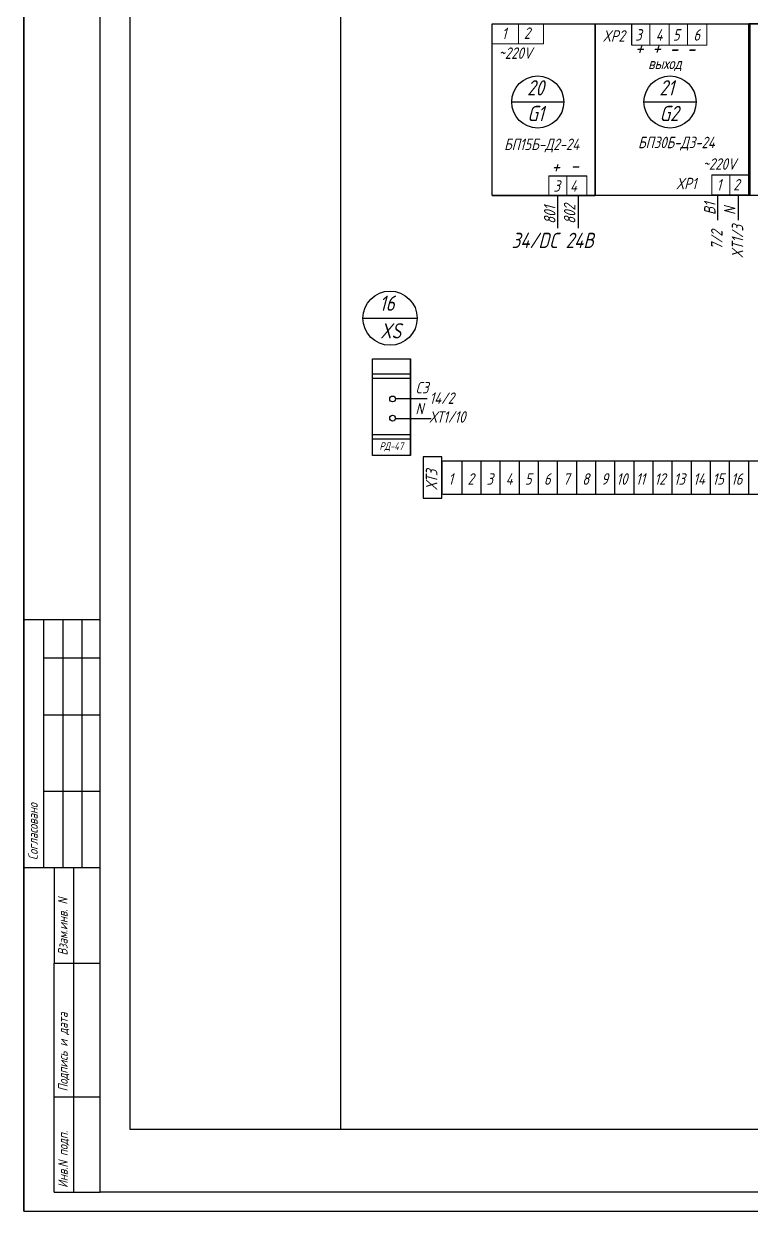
# Model space of a CAD drawing. Header units: millimetres. Extents: x 2287 to 5142, y -19 to 884.
# Drawn here: x 2287.2 to 2477.8, y -19.4 to 291.6 of the extents above; entities that cross this region are included whole.
import ezdxf

# ---------------------------------------------------------------- set-up
doc = ezdxf.new("R2010")
doc.units = ezdxf.units.MM
doc.layers.add('MAIN', color=7, linetype='Continuous', lineweight=50)
doc.layers.add('АСУТП', color=7, linetype='Continuous')
doc.styles.add('GOST тип А', font='GOST_A.TTF', dxfattribs={"oblique": 15})
doc.styles.get("Standard").update_dxf_attribs({"font": 'GOST_A.TTF', "width": 0.8, "oblique": 15, "height": 3})

msp = doc.modelspace()

# ---------------------------------------------------------------- linework, layer by layer
at = {"color": 7}
for p, q in [((2287.24, 574.58), (2287.24, -19.42)), ((2287.24, -19.42), (2287.24, 400.64)), ((2409.91, 291.64), (2423.41, 291.64)), ((2409.91, 291.64), (2423.41, 291.64)), ((2436.91, 279.25), (2436.91, 291.64)), ((2437.45, 291.64), (2477.2, 291.64)), ((2446.44, 291.64), (2466.2, 291.64)), ((2446.44, 291.64), (2466.2, 291.64)), ((2446.44, 291.64), (2466.2, 291.64)), ((2446.44, 291.64), (2466.2, 291.64)), ((2531.2, 291.64), (2477.2, 291.64)), ((2477.41, 279.25), (2477.41, 291.64)), ((2467.48, 252.06), (2477.43, 252.06)), ((2469.81, 252.06), (2477.43, 252.06)), ((2469.81, 252.06), (2477.43, 252.06)), ((2469.81, 252.06), (2477.43, 252.06)), ((2424.75, 251.83), (2434.7, 251.83)), ((2427.07, 251.83), (2434.7, 251.83)), ((2427.07, 251.83), (2434.7, 251.83)), ((2427.07, 251.83), (2434.7, 251.83)), ((2409.91, 246.66), (2436.91, 246.66)), ((2427.11, 238.12), (2427.11, 246.69)), ((2432.51, 238.12), (2432.51, 246.69)), ((2469.05, 240.16), (2469.05, 246.69)), ((2474.44, 240.16), (2474.44, 246.69)), ((2382.78, 211.89, -124.48), (2382.78, 211.89, -124.48)), ((2378.55, 199.95), (2388.53, 199.95)), ((2378.55, 198.78), (2388.53, 198.78)), ((2392.95, 193.35), (2384.57, 193.35)), ((2384.74, 188.26), (2393.93, 188.26)), ((2388.53, 183.94), (2378.55, 183.94)), ((2388.53, 182.83), (2378.55, 182.83)), ((2391.83, 178.16, -124.48), (2391.83, 167.41, -124.48)), ((2396.72, 178.16, -124.48), (2391.83, 178.16, -124.48)), ((2396.72, 167.41, -124.48), (2396.72, 178.16, -124.48)), ((2391.83, 177.16, -124.48), (2391.83, 168.41, -124.48)), ((2391.83, 177.16, -124.48), (2391.83, 168.41, -124.48)), ((2391.83, 177.16, -124.48), (2391.83, 168.41, -124.48)), ((2391.83, 177.16, -124.48), (2391.83, 168.41, -124.48)), ((2391.83, 177.16, -124.48), (2391.83, 168.41, -124.48)), ((2391.83, 177.16, -124.48), (2391.83, 168.41, -124.48)), ((2391.83, 177.16, -124.48), (2391.83, 168.41, -124.48)), ((2391.83, 177.16, -124.48), (2391.83, 168.41, -124.48)), ((2396.72, 177.16, -124.48), (2396.72, 168.41, -124.48)), ((2396.72, 177.16, -124.48), (2396.72, 168.41, -124.48)), ((2396.98, 177.16, -124.48), (2672.31, 177.16, -124.48)), ((2401.95, 177.16, -124.48), (2401.95, 168.41, -124.48)), ((2406.96, 177.16, -124.48), (2406.96, 168.41, -124.48)), ((2411.97, 177.16, -124.48), (2411.97, 168.41, -124.48)), ((2416.97, 177.16, -124.48), (2416.97, 168.41, -124.48)), ((2421.98, 177.16, -124.48), (2421.98, 168.41, -124.48)), ((2421.98, 177.16, -124.48), (2421.98, 168.41, -124.48)), ((2426.99, 177.16, -124.48), (2426.99, 168.41, -124.48)), ((2431.99, 177.16, -124.48), (2431.99, 168.41, -124.48)), ((2437, 177.16, -124.48), (2437, 168.41, -124.48)), ((2442.01, 177.16, -124.48), (2442.01, 168.41, -124.48)), ((2442.01, 177.16, -124.48), (2442.01, 168.41, -124.48)), ((2447.01, 177.16, -124.48), (2447.01, 168.41, -124.48)), ((2452.02, 177.16, -124.48), (2452.02, 168.41, -124.48)), ((2457.03, 177.16, -124.48), (2457.03, 168.41, -124.48)), ((2462.03, 177.16, -124.48), (2462.03, 168.41, -124.48)), ((2462.03, 177.16, -124.48), (2462.03, 168.41, -124.48)), ((2467.04, 177.16, -124.48), (2467.04, 168.41, -124.48)), ((2472.05, 177.16, -124.48), (2472.05, 168.41, -124.48)), ((2477.05, 177.16, -124.48), (2477.05, 168.41, -124.48)), ((2396.98, 168.41, -124.48), (2672.31, 168.41, -124.48)), ((2391.83, 167.41, -124.48), (2396.72, 167.41, -124.48)), ((2287.24, -19.42), (3128.24, -19.42))]:
    msp.add_line(p, q, dxfattribs=at)
at = {"color": 7, "lineweight": 30}
for p, q in [((2307.24, -14.42), (2307.24, 569.58)), ((2409.91, 291.64), (2436.91, 291.64)), ((2409.91, 246.66), (2409.91, 291.64)), ((2436.91, 246.66), (2436.91, 291.64)), ((2436.91, 291.64), (2477.41, 291.64)), ((2436.91, 246.66), (2436.91, 291.64)), ((2436.91, 291.64), (2436.91, 246.66)), ((2436.91, 291.64), (2436.91, 246.66)), ((2477.2, 246.66), (2477.2, 291.64)), ((2477.2, 246.66), (2477.2, 291.64)), ((2477.2, 291.64), (2531.2, 291.64)), ((2477.2, 291.64), (2477.2, 246.66)), ((2477.41, 246.66), (2477.41, 291.64)), ((2477.41, 246.66), (2477.41, 291.64)), ((2477.41, 246.66), (2477.41, 291.64)), ((2477.41, 246.66), (2477.41, 291.64)), ((2477.41, 291.64), (2477.41, 246.66)), ((2436.7, 279.51), (2436.7, 279.51)), ((2477.2, 279.51), (2477.2, 279.51)), ((2436.7, 275.76), (2436.7, 275.76)), ((2477.2, 275.76), (2477.2, 275.76)), ((2436.7, 264.87), (2436.7, 264.87)), ((2477.2, 264.87), (2477.2, 264.87)), ((2436.7, 261.12), (2436.7, 261.12)), ((2477.2, 261.12), (2477.2, 261.12)), ((2436.91, 246.66), (2409.91, 246.66)), ((2477.41, 246.66), (2436.91, 246.66)), ((2531.2, 246.66), (2477.2, 246.66)), ((2378.55, 178.58), (2378.55, 203.85)), ((2378.55, 203.85), (2388.53, 203.85)), ((2388.53, 203.85), (2388.53, 178.58)), ((2388.53, 178.58), (2388.53, 203.85)), ((2388.53, 178.58), (2378.55, 178.58)), ((3123.24, -14.42), (2307.24, -14.42))]:
    msp.add_line(p, q, dxfattribs=at)
at = {"color": 7, "linetype": 'Continuous', "lineweight": 0}
for p, q in [((2416.81, 291.64), (2416.81, 286.35)), ((2423.41, 291.64), (2423.41, 286.35)), ((2446.44, 291.64), (2446.44, 286.07)), ((2446.5, 291.64), (2446.5, 286.07)), ((2451.2, 291.64), (2451.2, 286.07)), ((2456.32, 291.64), (2456.32, 286.07)), ((2461.08, 291.64), (2461.08, 286.07)), ((2466.2, 291.64), (2466.2, 286.07)), ((2477.2, 291.64), (2527.45, 291.64)), ((2423.41, 286.35), (2409.91, 286.35)), ((2456.32, 286.07), (2446.5, 286.07)), ((2466.2, 286.07), (2456.38, 286.07)), ((2467.48, 252.06), (2467.48, 246.82)), ((2472.23, 252.06), (2472.23, 246.82)), ((2477.23, 252.19), (2477.23, 248.54)), ((2477.43, 252.06), (2477.43, 246.82)), ((2424.75, 251.83), (2424.75, 246.7)), ((2429.49, 251.83), (2429.49, 246.7)), ((2434.7, 251.83), (2434.7, 246.7)), ((2434.7, 246.7), (2424.75, 246.7)), ((2477.43, 246.82), (2467.48, 246.82))]:
    msp.add_line(p, q, dxfattribs=at)
at = {"color": 7, "linetype": 'Continuous'}
for p, q in [((2415.05, 271.15, -124.48), (2428.7, 271.15, -124.48)), ((2449.69, 271.15, -124.48), (2463.34, 271.15, -124.48)), ((2376.09, 214.52), (2390.29, 214.52))]:
    msp.add_line(p, q, dxfattribs=at)
for centre, radius in [((2421.87, 271.15, -124.48), 6.82), ((2456.52, 271.15, -124.48), 6.82), ((2383.19, 214.52), 7.1)]:
    msp.add_circle(centre, radius, dxfattribs=at)
at = {"color": 7, "linetype": 'Continuous', "lineweight": 30}
for centre in [(2383.85, 193.35), (2383.85, 188.32)]:
    msp.add_circle(centre, 0.759, dxfattribs=at)
at = {"layer": 'MAIN', "color": 7, "linetype": 'Continuous', "lineweight": 30}
for p, q in [((2287.24, 135.59), (2307.24, 135.59)), ((2292.44, 135.59), (2292.44, 70.59)), ((2292.44, 125.59), (2307.24, 125.59)), ((2292.44, 110.59), (2307.24, 110.59)), ((2292.44, 90.59), (2307.24, 90.59)), ((2287.24, 70.59), (2307.24, 70.59)), ((2295.24, 70.58), (2295.24, 45.58)), ((2300.24, 70.58), (2300.24, -14.42)), ((2295.24, -14.42), (2295.24, 45.58)), ((2295.24, 45.58), (2307.24, 45.58)), ((2295.24, 10.58), (2307.24, 10.58)), ((2295.24, -14.42), (2307.24, -14.42))]:
    msp.add_line(p, q, dxfattribs=at)
at = {"layer": 'MAIN', "color": 7, "linetype": 'Continuous', "lineweight": -3}
for p, q in [((2297.44, 135.59), (2297.44, 70.59)), ((2302.44, 135.59), (2302.44, 70.59))]:
    msp.add_line(p, q, dxfattribs=at)
at = {"layer": 'АСУТП', "color": 7}
for p, q in [((2315.09, 1.95, -248.96), (2315.09, 548.31, -248.96)), ((2370.33, 1.95, -248.96), (2370.33, 548.31, -248.96)), ((2933.97, 1.95, -248.96), (2315.09, 1.95, -248.96))]:
    msp.add_line(p, q, dxfattribs=at)

# ---------------------------------------------------------------- texts
at = {"color": 7, "linetype": 'Continuous', "lineweight": 0, "oblique": 15}
for s, p in [('1', (2412.46, 287.6)), ('2', (2418.23, 287.69)), ('~220V', (2411.6, 282.45)), ('БП15Б-Д2-24', (2413.06, 258.56))]:
    msp.add_text(s, height=3, dxfattribs=at).set_placement(p)
at = {"color": 7, "linetype": 'Continuous', "lineweight": 0, "style": 'GOST тип А', "oblique": 15}
for s, height, p in [('XP2', 3, (2438.86, 286.95)), ('3', 3, (2447.39, 287.23)), ('4', 3, (2452.76, 287.23)), ('5', 3, (2457.27, 287.23)), ('6', 3, (2462.64, 287.23)), ('+', 4, (2447.33, 283.37)), ('+', 4, (2451.83, 283.37)), ('-', 4, (2456.38, 283.15)), ('-', 4, (2460.88, 283.15)), ('выход', 3, (2450.78, 279.75)), ('БП30Б-Д3-24', 3, (2448.14, 259.05)), ('~220V', 3, (2465.05, 253.4)), ('3', 3, (2426, 247.66)), ('4', 3, (2430.34, 247.66)), ('XP1', 3, (2458.06, 248.29)), ('1', 3, (2468.73, 247.97)), ('2', 3, (2473.07, 247.97))]:
    msp.add_text(s, height=height, dxfattribs=at).set_placement(p)
at = {"color": 7, "linetype": 'Continuous', "oblique": 15}
for s, height, p in [('20', 4, (2419.08, 272.86, -124.48)), ('21', 4, (2453.72, 272.86, -124.48)), ('G1', 4, (2419.14, 266.14, -124.48)), ('G2', 4, (2453.79, 266.14, -124.48)), ('34/DC 24В', 4, (2415.02, 232.9)), ('16', 4, (2380.42, 216.44)), ('XS', 4, (2380.63, 209.21)), ('C3', 3, (2389.83, 194.83)), ('14/2', 3, (2393.53, 192.07, -124.48)), ('N', 3, (2389.83, 189.34)), ('ХТ1/10', 3, (2393.53, 187.15, -124.48))]:
    msp.add_text(s, height=height, dxfattribs=at).set_placement(p)
at = {"color": 7, "linetype": 'Continuous', "lineweight": 0, "oblique": 15}
for s, p in [('+', (2428.46, 255.51)), ('-', (2433.44, 255.73))]:
    msp.add_text(s, height=4, rotation=180, dxfattribs=at).set_placement(p)
at = {"color": 7, "oblique": 15}
for s, p in [('801', (2426.51, 239.21, -124.48)), ('802', (2431.73, 239.21, -124.48)), ('B1', (2468.44, 241.56, -124.48)), ('N', (2473.67, 241.56, -124.48)), ('7/2', (2470.27, 232.45, -124.48)), ('XT1/3', (2475.7, 230.21, -124.48)), ('ХТ3', (2395.57, 169.56, -124.48))]:
    msp.add_text(s, height=3, rotation=90, dxfattribs=at).set_placement(p)
at = {"color": 7, "lineweight": 0, "oblique": 15}
msp.add_text('РД-47', height=2, dxfattribs=at).set_placement((2380.41, 180))
at = {"color": 7, "oblique": 15}
for s, p in [('1', (2398.47, 170.9, -124.48)), ('2', (2403.48, 170.9, -124.48)), ('3', (2408.48, 170.9, -124.48)), ('4', (2413.49, 170.9, -124.48)), ('5', (2418.5, 170.9, -124.48)), ('6', (2423.5, 170.9, -124.48)), ('7', (2428.51, 170.9, -124.48)), ('8', (2433.52, 170.9, -124.48)), ('9', (2438.52, 170.9, -124.48)), ('10', (2442.49, 170.9, -124.48)), ('11', (2447.56, 170.9, -124.48)), ('12', (2452.48, 170.9, -124.48)), ('13', (2457.55, 170.9, -124.48)), ('14', (2462.62, 170.9, -124.48)), ('15', (2467.65, 170.9, -124.48)), ('16', (2472.52, 170.9, -124.48))]:
    msp.add_text(s, height=3, dxfattribs=at).set_placement(p)
at = {"layer": 'MAIN', "color": 7, "linetype": 'Continuous', "lineweight": -3, "style": 'GOST тип А', "oblique": 15}
for s, p in [('Согласовано', (2290.92, 72.59)), ('Взам.инв. N', (2298.72, 47.58)), ('Подпись и дата', (2298.77, 11.95)), ('Инв.N подп.', (2298.77, -13.3))]:
    msp.add_text(s, height=2.5, rotation=90, dxfattribs=at).set_placement(p)

doc.saveas('drawing.dxf')
